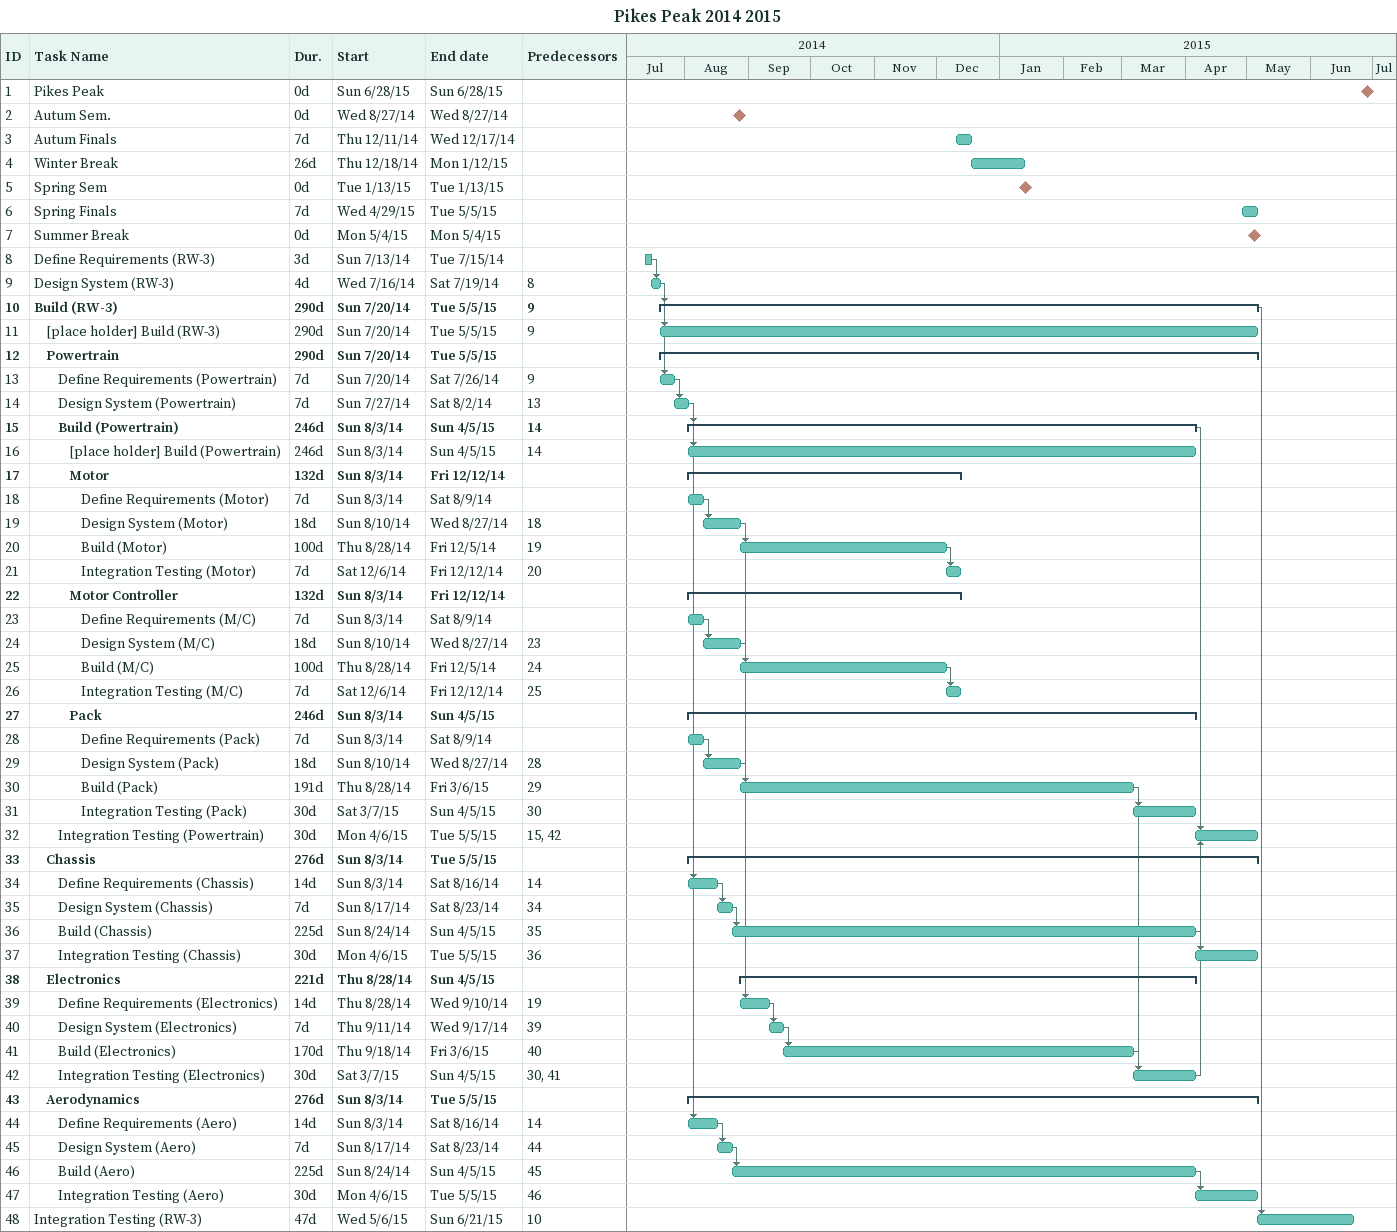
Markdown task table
Pikes Peak 2014 2015

| ID | Level | Task | Duration | Start | Finish | Predecessors |
|---|---|---|---|---|---|---|
| 1 | 1 | Pikes Peak | 0d | 2015-06-28 | 2015-06-28 |  |
| 2 | 1 | Autum Sem. | 0d | 2014-08-27 | 2014-08-27 |  |
| 3 | 1 | Autum Finals | 7d | 2014-12-11 | 2014-12-17 |  |
| 4 | 1 | Winter Break | 26d | 2014-12-18 | 2015-01-12 |  |
| 5 | 1 | Spring Sem | 0d | 2015-01-13 | 2015-01-13 |  |
| 6 | 1 | Spring Finals | 7d | 2015-04-29 | 2015-05-05 |  |
| 7 | 1 | Summer Break | 0d | 2015-05-04 | 2015-05-04 |  |
| 8 | 1 | Define Requirements (RW-3) | 3d | 2014-07-13 | 2014-07-15 |  |
| 9 | 1 | Design System (RW-3) | 4d | 2014-07-16 | 2014-07-19 | 8 |
| 10 | 1 | **Build (RW-3)** | 290d | 2014-07-20 | 2015-05-05 | 9 |
| 11 | 2 | [place holder] Build (RW-3) | 290d | 2014-07-20 | 2015-05-05 | 9 |
| 12 | 2 | **Powertrain** | 290d | 2014-07-20 | 2015-05-05 |  |
| 13 | 3 | Define Requirements (Powertrain) | 7d | 2014-07-20 | 2014-07-26 | 9 |
| 14 | 3 | Design System (Powertrain) | 7d | 2014-07-27 | 2014-08-02 | 13 |
| 15 | 3 | **Build (Powertrain)** | 246d | 2014-08-03 | 2015-04-05 | 14 |
| 16 | 4 | [place holder] Build (Powertrain) | 246d | 2014-08-03 | 2015-04-05 | 14 |
| 17 | 4 | **Motor** | 132d | 2014-08-03 | 2014-12-12 |  |
| 18 | 5 | Define Requirements (Motor) | 7d | 2014-08-03 | 2014-08-09 |  |
| 19 | 5 | Design System (Motor) | 18d | 2014-08-10 | 2014-08-27 | 18 |
| 20 | 5 | Build (Motor) | 100d | 2014-08-28 | 2014-12-05 | 19 |
| 21 | 5 | Integration Testing (Motor) | 7d | 2014-12-06 | 2014-12-12 | 20 |
| 22 | 4 | **Motor Controller** | 132d | 2014-08-03 | 2014-12-12 |  |
| 23 | 5 | Define Requirements (M/C) | 7d | 2014-08-03 | 2014-08-09 |  |
| 24 | 5 | Design System (M/C) | 18d | 2014-08-10 | 2014-08-27 | 23 |
| 25 | 5 | Build (M/C) | 100d | 2014-08-28 | 2014-12-05 | 24 |
| 26 | 5 | Integration Testing (M/C) | 7d | 2014-12-06 | 2014-12-12 | 25 |
| 27 | 4 | **Pack** | 246d | 2014-08-03 | 2015-04-05 |  |
| 28 | 5 | Define Requirements (Pack) | 7d | 2014-08-03 | 2014-08-09 |  |
| 29 | 5 | Design System (Pack) | 18d | 2014-08-10 | 2014-08-27 | 28 |
| 30 | 5 | Build (Pack) | 191d | 2014-08-28 | 2015-03-06 | 29 |
| 31 | 5 | Integration Testing (Pack) | 30d | 2015-03-07 | 2015-04-05 | 30 |
| 32 | 3 | Integration Testing (Powertrain) | 30d | 2015-04-06 | 2015-05-05 | 15, 42 |
| 33 | 2 | **Chassis** | 276d | 2014-08-03 | 2015-05-05 |  |
| 34 | 3 | Define Requirements (Chassis) | 14d | 2014-08-03 | 2014-08-16 | 14 |
| 35 | 3 | Design System (Chassis) | 7d | 2014-08-17 | 2014-08-23 | 34 |
| 36 | 3 | Build (Chassis) | 225d | 2014-08-24 | 2015-04-05 | 35 |
| 37 | 3 | Integration Testing (Chassis) | 30d | 2015-04-06 | 2015-05-05 | 36 |
| 38 | 2 | **Electronics** | 221d | 2014-08-28 | 2015-04-05 |  |
| 39 | 3 | Define Requirements (Electronics) | 14d | 2014-08-28 | 2014-09-10 | 19 |
| 40 | 3 | Design System (Electronics) | 7d | 2014-09-11 | 2014-09-17 | 39 |
| 41 | 3 | Build (Electronics) | 170d | 2014-09-18 | 2015-03-06 | 40 |
| 42 | 3 | Integration Testing (Electronics) | 30d | 2015-03-07 | 2015-04-05 | 30, 41 |
| 43 | 2 | **Aerodynamics** | 276d | 2014-08-03 | 2015-05-05 |  |
| 44 | 3 | Define Requirements (Aero) | 14d | 2014-08-03 | 2014-08-16 | 14 |
| 45 | 3 | Design System (Aero) | 7d | 2014-08-17 | 2014-08-23 | 44 |
| 46 | 3 | Build (Aero) | 225d | 2014-08-24 | 2015-04-05 | 45 |
| 47 | 3 | Integration Testing (Aero) | 30d | 2015-04-06 | 2015-05-05 | 46 |
| 48 | 1 | Integration Testing (RW-3) | 47d | 2015-05-06 | 2015-06-21 | 10 |
